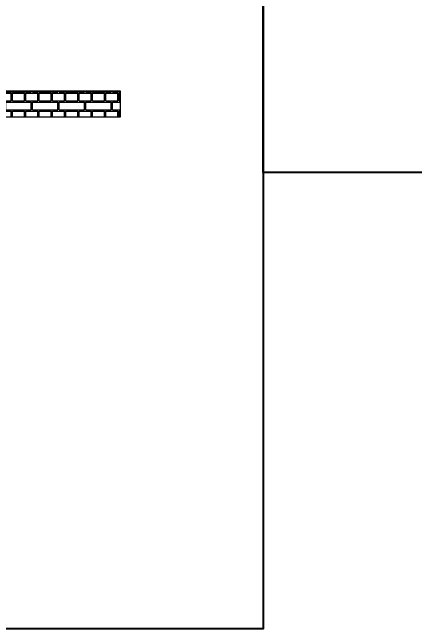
# Model space of a CAD drawing. Header units: millimetres. Extents: x -83618 to -12593, y -3271 to 55593.
# Drawn here: x -17629.3 to -17322.1, y 5193.5 to 5663.5 of the extents above; entities that cross this region are included whole.
import ezdxf

# ---------------------------------------------------------------- set-up
doc = ezdxf.new("R2010")
doc.units = ezdxf.units.MM
doc.layers.add('printme', color=5, linetype='Continuous', lineweight=40, plot=False)

msp = doc.modelspace()

# ---------------------------------------------------------------- hatches: boundary and pattern name
at = {"ltscale": 0.1}
h = msp.add_hatch(dxfattribs=at)
h.set_pattern_fill('AR-BRELM', color=256, scale=0.1)
h.set_pattern_definition([(0, (-7128.839, -1266.247), (0, 13.5484), [19.3675, -0.9525]), (0, (-7128.839, -1260.532), (0, 13.5484), [19.3675, -0.9525]), (0, (-7123.759, -1259.473), (0, 13.5484), [9.2075, -0.9525]), (0, (-7123.759, -1253.758), (0, 13.5484), [9.2075, -0.9525]), (90, (-7128.839, -1266.247), (-20.32, 1e-15), [5.715, -7.8334]), (90, (-7129.791, -1266.247), (-20.32, 1e-15), [5.715, -7.8334]), (90, (-7123.759, -1259.473), (-10.16, 6e-16), [5.715, -7.8334]), (90, (-7124.711, -1259.473), (-10.16, 6e-16), [5.715, -7.8334])])
h.paths.add_polyline_path([(-17841.33133, 5603.57277), (-17547.2037, 5603.57277), (-17547.2037, 5583.57277), (-17841.33133, 5583.57277)])

# ---------------------------------------------------------------- linework, layer by layer
at = {"ltscale": 4}
msp.add_lwpolyline([(-17841.33133, 5603.57277), (-17547.2037, 5603.57277), (-17547.2037, 5583.57277), (-17841.33133, 5583.57277)], close=True, dxfattribs=at)
at = {"layer": 'printme', "ltscale": 4}
for points in [[(-18278.31501, 6381.46474), (-17438.31501, 6381.46474), (-17438.31501, 5193.46474), (-18278.31501, 5193.46474)], [(-17438.31501, 6381.46474), (-16250.31501, 6381.46474), (-16250.31501, 5541.46474), (-17438.31501, 5541.46474)]]:
    msp.add_lwpolyline(points, close=True, dxfattribs=at)

doc.saveas('drawing.dxf')
